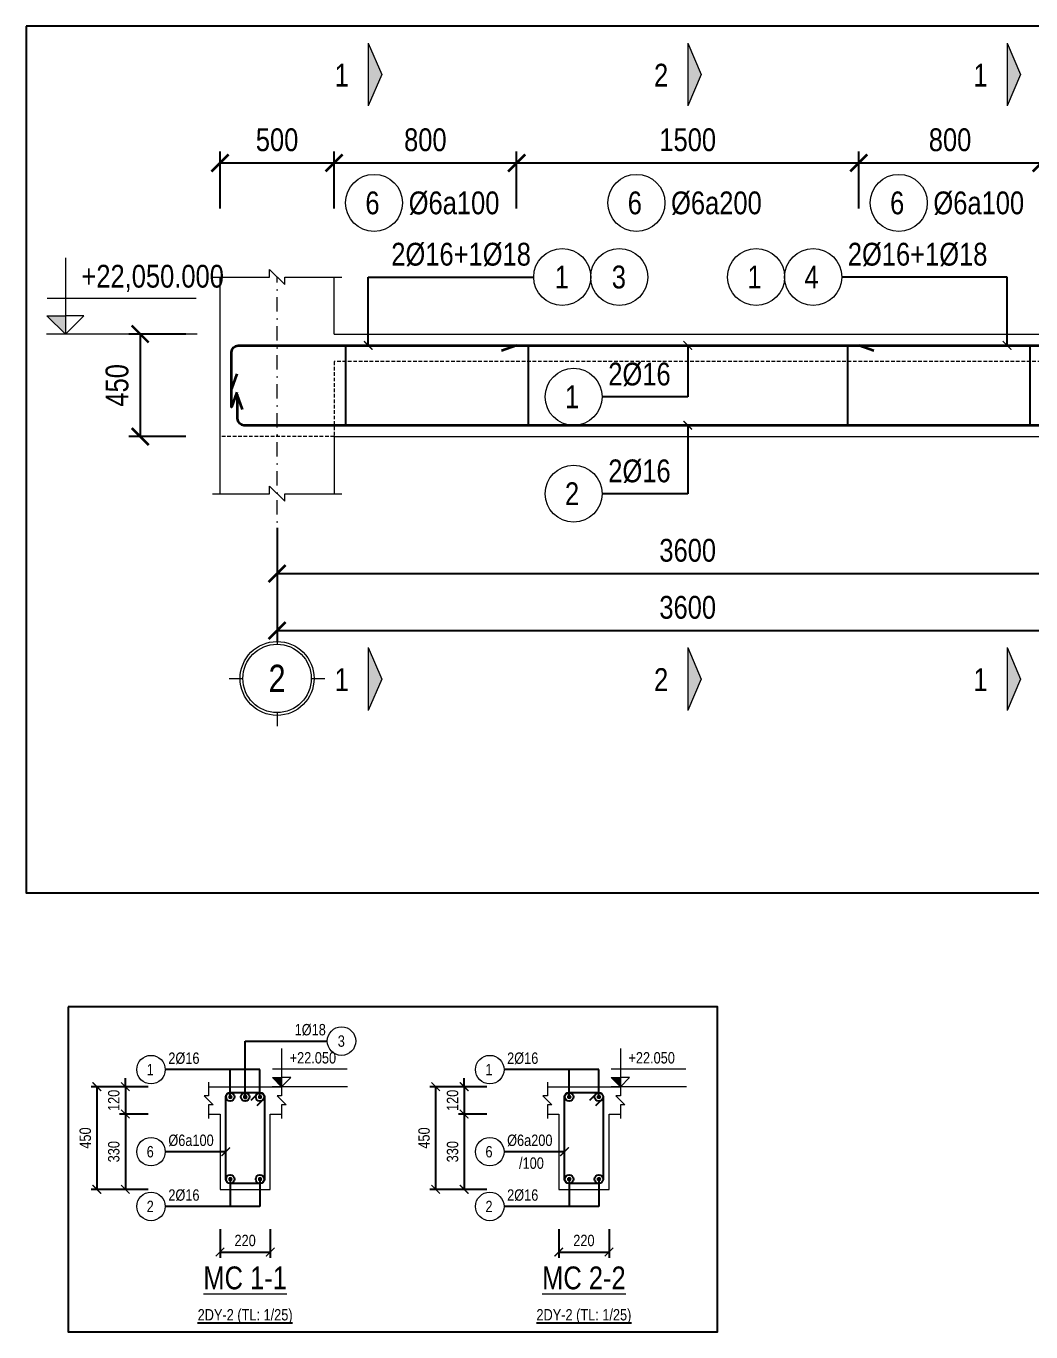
# Model space of a CAD drawing. Extents: x -165145 to 691808, y -202842 to 311040.
# Drawn here: x 370601 to 375005, y -83623 to -77898 of the extents above; entities that cross this region are included whole.
import ezdxf
from ezdxf.enums import TextEntityAlignment as Align

# ---------------------------------------------------------------- set-up
doc = ezdxf.new("R2010")
doc.units = 0
doc.header["$LTSCALE"] = 10
doc.header["$MEASUREMENT"] = 0
doc.linetypes.add('DASHDOT2', pattern=[12.7, 6.35, -3.175, 0, -3.175])
doc.linetypes.add('HIDDEN', pattern=[2.3807, 1.587, -0.7937])
doc.layers.get('0').update_dxf_attribs({"linetype": 'CONTINUOUS'})
doc.layers.get('Defpoints').update_dxf_attribs({"color": 5, "linetype": 'CONTINUOUS'})
for name, color, linetype, lineweight in [('DCE_BaoBeTong', 4, 'CONTINUOUS', 18), ('DCE_Block', 8, 'CONTINUOUS', 9), ('DCE_Dim', 254, 'CONTINUOUS', 9), ('DCE_MCZiCZac', 144, 'CONTINUOUS', 13), ('DCE_NetKhuat', 9, 'HIDDEN', 5), ('Dce_text', 7, 'CONTINUOUS', 13), ('DCE_ThepChu', 1, 'CONTINUOUS', 35), ('DCE_ThepDai', 220, 'CONTINUOUS', 25), ('DCE_Truc', 8, 'DASHDOT2', 13)]:
    doc.layers.add(name, color=color, linetype=linetype, lineweight=lineweight)
doc.styles.add('Dce_Text', font='arial.ttf', dxfattribs={"width": 0.8})
doc.dimstyles.new('Dce_207MV', dxfattribs={"dimscale": 25, "dimtxt": 2.5, "dimasz": 1.5, "dimexe": 1, "dimexo": 2, "dimgap": 1, "dimtad": 1, "dimdec": 0, "dimrnd": 5, "dimtxsty": 'Dce_Text', "dimblk": 'ARCHTICK', "dimcen": 2.5, "dimclrd": 8, "dimclre": 8, "dimclrt": 3, "dimadec": 0, "dimazin": 0, "dimtfac": 1, "dimtdec": 0, "dimtix": 1, "dimtmove": 2, "dimatfit": 3, "dimldrblk": 'DOTBLANK', "dimfxl": 1, "dimarcsym": 0})
doc.dimstyles.new('Dce_208MV', dxfattribs={"dimscale": 25, "dimtxt": 2.5, "dimasz": 1.5, "dimexe": 1, "dimexo": 2, "dimgap": 1, "dimtad": 1, "dimdec": 0, "dimrnd": 5, "dimtxsty": 'Dce_Text', "dimblk": 'ARCHTICK', "dimcen": 2.5, "dimclrd": 8, "dimclre": 8, "dimclrt": 3, "dimadec": 0, "dimazin": 0, "dimtfac": 1, "dimtdec": 0, "dimtix": 1, "dimtmove": 2, "dimatfit": 3, "dimldrblk": 'ARCHTICK', "dimfxl": 1, "dimarcsym": 0})
doc.dimstyles.new('Dce_25MV', dxfattribs={"dimscale": 25, "dimtxt": 2, "dimasz": 1.5, "dimexe": 1, "dimexo": 2, "dimgap": 1, "dimtad": 1, "dimdec": 0, "dimrnd": 5, "dimtxsty": 'Dce_Text', "dimblk": 'ARCHTICK', "dimcen": 2.5, "dimclrd": 8, "dimclre": 8, "dimclrt": 3, "dimadec": 0, "dimazin": 0, "dimtfac": 1, "dimtdec": 0, "dimtix": 1, "dimtmove": 2, "dimatfit": 3, "dimldrblk": 'OBLIQUE', "dimfxl": 4, "dimfxlon": 1, "dimarcsym": 0})
doc.dimstyles.new('Dce_50MV', dxfattribs={"dimscale": 50, "dimtxt": 2, "dimasz": 1.5, "dimexe": 1, "dimexo": 2, "dimgap": 1, "dimtad": 1, "dimdec": 0, "dimtxsty": 'Dce_Text', "dimblk": 'ARCHTICK', "dimcen": 2.5, "dimclrd": 8, "dimclre": 8, "dimclrt": 3, "dimadec": 0, "dimazin": 0, "dimtfac": 1, "dimtdec": 0, "dimtix": 1, "dimtmove": 2, "dimatfit": 3, "dimldrblk": 'ARCHTICK', "dimfxl": 4, "dimfxlon": 1, "dimarcsym": 0})

# ---------------------------------------------------------------- blocks, each defined once
blk = doc.blocks.new('Dce_CaoTrinh')
blk.add_hatch(color=256).paths.add_polyline_path([(-11.56125648126181, 1.596954857552191), (-13.17326738989505, 1.596954857552191), (-11.56125648126181, -5.456968210637569e-12)])
at = {"ltscale": 50}
h = blk.add_hatch(dxfattribs=at)
h.set_pattern_fill('ANSI31', color=8, scale=1.406250541793835, style=0)
h.set_pattern_definition([(45.00000000000001, (-11.56125648126181, 0), (-3.157122508925224, 3.157122508925225), [])])
h.paths.add_polyline_path([(-11.56125648126181, 1.596954857552191), (-11.56125648126181, -5.456968210637569e-12), (-9.949245572337531, 1.596954857552191)])
at = {"color": 8, "ltscale": 50}
for p, q in [((-13.15396137812058, 3.14083388047402), (-0.09178570810763631, 3.14083388047402)), ((0, 0), (-13.19995220639976, 0))]:
    blk.add_line(p, q, dxfattribs=at)
for points in [[(-11.56125648126181, 6.694950748638803), (-11.56125648126181, -5.456968210637569e-12)], [(-11.56125648126181, -5.456968210637569e-12), (-13.17326738989505, 1.596954857552191), (-11.56125648126181, 1.596954857552191)], [(-11.56125648126181, -5.456968210637569e-12), (-9.949245572337531, 1.596954857552191), (-11.56125648126181, 1.596954857552191)]]:
    blk.add_lwpolyline(points, dxfattribs=at)
at = {"color": 3, "style": 'Dce_Text', "width": 0.8}
blk.add_attdef('CT', (-10.15169207191502, 4.068271311698481), '', height=2, dxfattribs=at)
blk = doc.blocks.new('Dce_KhTenTruc')
at = {"layer": 'DCE_Block'}
blk.add_circle((0, -3.5), 2.7, dxfattribs=at)
at = {"layer": 'DCE_Block', "color": 3}
blk.add_circle((0, -3.5), 2.5, dxfattribs=at)
at = {"layer": 'DCE_Truc'}
for p, q in [((0, 0), (7.654042494670958e-16, -1)), ((-3.5, -3.5), (-2.5, -3.5)), ((2.5, -3.5), (3.5, -3.499999999999999)), ((-4.592425496802574e-16, -6), (3.061616997868384e-16, -7))]:
    blk.add_line(p, q, dxfattribs=at)
at = {"layer": 'Dce_text', "color": 2, "style": 'Dce_Text', "width": 0.8}
blk.add_attdef('TRUC', text='', height=2, dxfattribs=at).set_placement((0, -4.5), align=Align.CENTER)
blk = doc.blocks.new('_ArchTick')
at = {"color": 0, "linetype": 'ByBlock', "const_width": 0.15}
blk.add_lwpolyline([(-0.5, -0.5), (0.5, 0.5)], dxfattribs=at)
blk = doc.blocks.new('*D2329')
at = {"layer": 'DCE_Dim', "color": 8, "lineweight": -2, "transparency": 16777216}
for p, q in [((371301.0614107587, -79248.30667556441), (371051.0614107587, -79248.30667556441)), ((371101.0614107587, -79248.30667556441), (371101.0614107587, -79698.30667556441)), ((371301.0614107587, -79698.30667556441), (371051.0614107587, -79698.30667556441))]:
    blk.add_line(p, q, dxfattribs=at)
at = {"layer": 'Defpoints', "color": 0, "transparency": 16777216}
for p in [(371451.0614107575, -79248.30667556441), (371101.0614107587, -79698.30667556441), (371451.0614107575, -79698.30667556441)]:
    blk.add_point(p, dxfattribs=at)
at = {"layer": 'DCE_Dim', "color": 8, "lineweight": -2, "transparency": 16777216, "xscale": 75, "yscale": 75, "zscale": 75}
for p, rotation in [((371101.0614107587, -79248.30667556441), 90), ((371101.0614107587, -79698.30667556441), 270)]:
    blk.add_blockref('_ArchTick', p, dxfattribs=dict(at, rotation=rotation))
at = {"layer": 'DCE_Dim', "color": 3, "transparency": 16777216, "insert": (371000.0041119865, -79473.30667556451), "char_height": 100, "attachment_point": 5, "rotation": 90, "style": 'Dce_Text'}
blk.add_mtext('450', dxfattribs=at)
blk = doc.blocks.new('*D2330')
at = {"layer": 'DCE_Dim', "color": 8, "lineweight": -2, "transparency": 16777216}
for p, q in [((371701.0614107574, -80348.30667556438), (371701.0614107574, -80598.30667556438)), ((375301.0614107574, -80348.30667556438), (375301.0614107574, -80598.30667556438)), ((371701.0614107574, -80548.30667556438), (375301.0614107574, -80548.30667556438))]:
    blk.add_line(p, q, dxfattribs=at)
at = {"layer": 'Defpoints', "color": 0, "transparency": 16777216}
for p in [(371701.0614107574, -79948.30667556438), (375301.0614107574, -79948.30667556438), (375301.0614107574, -80548.30667556438)]:
    blk.add_point(p, dxfattribs=at)
at = {"layer": 'DCE_Dim', "color": 8, "lineweight": -2, "transparency": 16777216, "xscale": 75, "yscale": 75, "zscale": 75, "rotation": 180}
blk.add_blockref('_ArchTick', (371701.0614107574, -80548.30667556438), dxfattribs=at)
at = {"layer": 'DCE_Dim', "color": 8, "lineweight": -2, "transparency": 16777216, "xscale": 75, "yscale": 75, "zscale": 75}
blk.add_blockref('_ArchTick', (375301.0614107574, -80548.30667556438), dxfattribs=at)
at = {"layer": 'DCE_Dim', "color": 3, "transparency": 16777216, "insert": (373501.0614107574, -80447.21527038021), "char_height": 100, "attachment_point": 5, "style": 'Dce_Text'}
blk.add_mtext('3600', dxfattribs=at)
blk = doc.blocks.new('*D2331')
at = {"layer": 'DCE_Dim', "color": 8, "lineweight": -2, "transparency": 16777216}
for p, q in [((371701.0614107574, -80098.30667556438), (371701.0614107574, -80348.30667556438)), ((375301.0614107574, -80098.30667556438), (375301.0614107574, -80348.30667556438)), ((371701.0614107574, -80298.30667556438), (375301.0614107574, -80298.30667556438))]:
    blk.add_line(p, q, dxfattribs=at)
at = {"layer": 'Defpoints', "color": 0, "transparency": 16777216}
for p in [(371701.0614107574, -79948.30667556438), (375301.0614107574, -79948.30667556438), (375301.0614107574, -80298.30667556438)]:
    blk.add_point(p, dxfattribs=at)
at = {"layer": 'DCE_Dim', "color": 8, "lineweight": -2, "transparency": 16777216, "xscale": 75, "yscale": 75, "zscale": 75, "rotation": 180}
blk.add_blockref('_ArchTick', (371701.0614107574, -80298.30667556438), dxfattribs=at)
at = {"layer": 'DCE_Dim', "color": 8, "lineweight": -2, "transparency": 16777216, "xscale": 75, "yscale": 75, "zscale": 75}
blk.add_blockref('_ArchTick', (375301.0614107574, -80298.30667556438), dxfattribs=at)
at = {"layer": 'DCE_Dim', "color": 3, "transparency": 16777216, "insert": (373501.0614107574, -80197.21527038021), "char_height": 100, "attachment_point": 5, "style": 'Dce_Text'}
blk.add_mtext('3600', dxfattribs=at)
blk = doc.blocks.new('*D2336')
at = {"layer": 'DCE_Dim', "color": 8, "lineweight": -2, "transparency": 16777216}
for p, q in [((371451.0614107574, -78698.30667556438), (371451.0614107574, -78448.30667556438)), ((371951.0614107574, -78698.30667556438), (371951.0614107574, -78448.30667556438)), ((371451.0614107574, -78498.30667556438), (371951.0614107574, -78498.30667556438))]:
    blk.add_line(p, q, dxfattribs=at)
at = {"layer": 'Defpoints', "color": 0, "transparency": 16777216}
for p in [(371951.0614107574, -78498.30667556438), (371451.0614107574, -78998.30667556438), (371951.0614107574, -78998.30667556438)]:
    blk.add_point(p, dxfattribs=at)
at = {"layer": 'DCE_Dim', "color": 8, "lineweight": -2, "transparency": 16777216, "xscale": 75, "yscale": 75, "zscale": 75, "rotation": 180}
blk.add_blockref('_ArchTick', (371451.0614107574, -78498.30667556438), dxfattribs=at)
at = {"layer": 'DCE_Dim', "color": 8, "lineweight": -2, "transparency": 16777216, "xscale": 75, "yscale": 75, "zscale": 75}
blk.add_blockref('_ArchTick', (371951.0614107574, -78498.30667556438), dxfattribs=at)
at = {"layer": 'DCE_Dim', "color": 3, "transparency": 16777216, "insert": (371701.0614107574, -78397.24937679221), "char_height": 100, "attachment_point": 5, "style": 'Dce_Text'}
blk.add_mtext('500', dxfattribs=at)
blk = doc.blocks.new('*D2337')
at = {"layer": 'DCE_Dim', "color": 8, "lineweight": -2, "transparency": 16777216}
for p, q in [((371951.0614107574, -78698.30667556438), (371951.0614107574, -78448.30667556438)), ((372751.0614107574, -78698.30667556438), (372751.0614107574, -78448.30667556438)), ((371951.0614107574, -78498.30667556438), (372751.0614107574, -78498.30667556438))]:
    blk.add_line(p, q, dxfattribs=at)
at = {"layer": 'Defpoints', "color": 0, "transparency": 16777216}
for p in [(372751.0614107574, -78498.30667556438), (371951.0614107574, -78998.30667556438), (372751.0614107574, -78998.30667556438)]:
    blk.add_point(p, dxfattribs=at)
at = {"layer": 'DCE_Dim', "color": 8, "lineweight": -2, "transparency": 16777216, "xscale": 75, "yscale": 75, "zscale": 75, "rotation": 180}
blk.add_blockref('_ArchTick', (371951.0614107574, -78498.30667556438), dxfattribs=at)
at = {"layer": 'DCE_Dim', "color": 8, "lineweight": -2, "transparency": 16777216, "xscale": 75, "yscale": 75, "zscale": 75}
blk.add_blockref('_ArchTick', (372751.0614107574, -78498.30667556438), dxfattribs=at)
at = {"layer": 'DCE_Dim', "color": 3, "transparency": 16777216, "insert": (372351.0614107574, -78397.24937679221), "char_height": 100, "attachment_point": 5, "style": 'Dce_Text'}
blk.add_mtext('800', dxfattribs=at)
blk = doc.blocks.new('Dce_KhtThepDai')
blk.add_circle((-4.497377397195038, -3.5), 2.5)
at = {"color": 11, "style": 'Dce_Text', "width": 0.8}
blk.add_attdef('SH', text='', height=2, dxfattribs=at).set_placement((-4.635167301697081, -4.5), align=Align.CENTER)
at = {"color": 3, "style": 'Dce_Text', "width": 0.8}
blk.add_attdef('DKVAKC', (-1.460693040950034, -4.5), '', height=2, dxfattribs=at)
blk = doc.blocks.new('*D2338')
at = {"layer": 'DCE_Dim', "color": 8, "lineweight": -2, "transparency": 16777216}
for p, q in [((372751.0614107574, -78698.30667556438), (372751.0614107574, -78448.30667556438)), ((374251.0614107574, -78698.30667556438), (374251.0614107574, -78448.30667556438)), ((372751.0614107574, -78498.30667556438), (374251.0614107574, -78498.30667556438))]:
    blk.add_line(p, q, dxfattribs=at)
at = {"layer": 'Defpoints', "color": 0, "transparency": 16777216}
for p in [(374251.0614107574, -78498.30667556438), (372751.0614107574, -78998.30667556438), (374251.0614107574, -78998.30667556438)]:
    blk.add_point(p, dxfattribs=at)
at = {"layer": 'DCE_Dim', "color": 8, "lineweight": -2, "transparency": 16777216, "xscale": 75, "yscale": 75, "zscale": 75, "rotation": 180}
blk.add_blockref('_ArchTick', (372751.0614107574, -78498.30667556438), dxfattribs=at)
at = {"layer": 'DCE_Dim', "color": 8, "lineweight": -2, "transparency": 16777216, "xscale": 75, "yscale": 75, "zscale": 75}
blk.add_blockref('_ArchTick', (374251.0614107574, -78498.30667556438), dxfattribs=at)
at = {"layer": 'DCE_Dim', "color": 3, "transparency": 16777216, "insert": (373501.0614107574, -78397.24937679221), "char_height": 100, "attachment_point": 5, "style": 'Dce_Text'}
blk.add_mtext('1500', dxfattribs=at)
blk = doc.blocks.new('*D2339')
at = {"layer": 'DCE_Dim', "color": 8, "lineweight": -2, "transparency": 16777216}
for p, q in [((374251.0614107574, -78698.30667556438), (374251.0614107574, -78448.30667556438)), ((375051.0614107574, -78698.30667556438), (375051.0614107574, -78448.30667556438)), ((374251.0614107574, -78498.30667556438), (375051.0614107574, -78498.30667556438))]:
    blk.add_line(p, q, dxfattribs=at)
at = {"layer": 'Defpoints', "color": 0, "transparency": 16777216}
for p in [(375051.0614107574, -78498.30667556438), (374251.0614107574, -78998.30667556438), (375051.0614107574, -78998.30667556438)]:
    blk.add_point(p, dxfattribs=at)
at = {"layer": 'DCE_Dim', "color": 8, "lineweight": -2, "transparency": 16777216, "xscale": 75, "yscale": 75, "zscale": 75, "rotation": 180}
blk.add_blockref('_ArchTick', (374251.0614107574, -78498.30667556438), dxfattribs=at)
at = {"layer": 'DCE_Dim', "color": 8, "lineweight": -2, "transparency": 16777216, "xscale": 75, "yscale": 75, "zscale": 75}
blk.add_blockref('_ArchTick', (375051.0614107574, -78498.30667556438), dxfattribs=at)
at = {"layer": 'DCE_Dim', "color": 3, "transparency": 16777216, "insert": (374651.0614107574, -78397.24937679221), "char_height": 100, "attachment_point": 5, "style": 'Dce_Text'}
blk.add_mtext('800', dxfattribs=at)
blk = doc.blocks.new('Dce_KhtMcThepChu')
blk.add_circle((-2.5, 0), 2.5)
at = {"color": 3, "style": 'Dce_Text', "width": 0.8}
blk.add_attdef('DKVAKC', (0.5366843562450043, 1), '', height=2, dxfattribs=at)
at = {"color": 11, "style": 'Dce_Text', "width": 0.8}
blk.add_attdef('SH', text='', height=2, dxfattribs=at).set_placement((-2.637789904502043, -1), align=Align.CENTER)
blk = doc.blocks.new('Dce_KhMatCat')
at = {"color": 255, "linetype": 'ByBlock', "lineweight": -2, "style": 'Dce_Text', "width": 0.8}
blk.add_attdef('TENMATCAT', text='', height=2, dxfattribs=at).set_placement((0, 0.7353247664414084), align=Align.CENTER)
at = {"color": 11, "lineweight": 25, "style": 'Dce_Text', "width": 0.8}
blk.add_attdef('TL', text='', height=1, dxfattribs=at).set_placement((0, -1.999434476778333), align=Align.CENTER)
blk = doc.blocks.new('*D2349')
at = {"layer": 'DCE_Dim', "color": 8, "lineweight": -2, "transparency": 16777216}
for p, q in [((371011.0614107587, -82548.30667556441), (370886.0614107587, -82548.30667556441)), ((370911.0614107587, -82548.30667556441), (370911.0614107587, -82998.30667556441)), ((371011.0614107587, -82998.30667556441), (370886.0614107587, -82998.30667556441))]:
    blk.add_line(p, q, dxfattribs=at)
at = {"layer": 'Defpoints', "color": 0, "transparency": 16777216}
for p in [(371211.0614107575, -82548.30667556441), (370911.0614107587, -82998.30667556441), (371211.0614107575, -82998.30667556441)]:
    blk.add_point(p, dxfattribs=at)
at = {"layer": 'DCE_Dim', "color": 8, "lineweight": -2, "transparency": 16777216, "xscale": 37.5, "yscale": 37.5, "zscale": 37.5}
for p, rotation in [((370911.0614107587, -82548.30667556441), 90), ((370911.0614107587, -82998.30667556441), 270)]:
    blk.add_blockref('_ArchTick', p, dxfattribs=dict(at, rotation=rotation))
at = {"layer": 'DCE_Dim', "color": 3, "transparency": 16777216, "insert": (370860.5327613726, -82773.30667556451), "char_height": 50, "attachment_point": 5, "rotation": 90, "style": 'Dce_Text'}
blk.add_mtext('450', dxfattribs=at)
blk = doc.blocks.new('_Oblique')
at = {"color": 0, "linetype": 'ByBlock', "lineweight": -2}
blk.add_line((-0.5, -0.5), (0.5, 0.5), dxfattribs=at)
blk = doc.blocks.new('*D2350')
at = {"layer": 'DCE_Dim', "color": 8, "lineweight": -2, "transparency": 16777216}
for p, q in [((371136.0614107587, -82548.30667556441), (371011.0614107587, -82548.30667556441)), ((371036.0614107587, -82548.30667556441), (371036.0614107587, -82510.80667556441)), ((371036.0614107587, -82548.30667556441), (371036.0614107587, -82668.30667556441)), ((371136.0614107587, -82668.30667556441), (371011.0614107587, -82668.30667556441)), ((371036.0614107587, -82668.30667556441), (371036.0614107587, -82705.80667556441))]:
    blk.add_line(p, q, dxfattribs=at)
at = {"layer": 'Defpoints', "color": 0, "transparency": 16777216}
for p in [(371211.0614107575, -82548.30667556441), (371036.0614107587, -82668.30667556441), (371211.0614107575, -82668.30667556441)]:
    blk.add_point(p, dxfattribs=at)
at = {"layer": 'DCE_Dim', "color": 8, "lineweight": -2, "transparency": 16777216, "xscale": 37.5, "yscale": 37.5, "zscale": 37.5}
for p, rotation in [((371036.0614107587, -82548.30667556441), 270), ((371036.0614107587, -82668.30667556441), 90)]:
    blk.add_blockref('_ArchTick', p, dxfattribs=dict(at, rotation=rotation))
at = {"layer": 'DCE_Dim', "color": 3, "transparency": 16777216, "insert": (370985.5327613726, -82608.30667556451), "char_height": 50, "attachment_point": 5, "rotation": 90, "style": 'Dce_Text'}
blk.add_mtext('120', dxfattribs=at)
blk = doc.blocks.new('*D2351')
at = {"layer": 'DCE_Dim', "color": 8, "lineweight": -2, "transparency": 16777216}
for p, q in [((371136.0614107587, -82668.30667556441), (371011.0614107587, -82668.30667556441)), ((371036.0614107587, -82668.30667556441), (371036.0614107587, -82998.30667556441)), ((371136.0614107587, -82998.30667556441), (371011.0614107587, -82998.30667556441))]:
    blk.add_line(p, q, dxfattribs=at)
at = {"layer": 'Defpoints', "color": 0, "transparency": 16777216}
for p in [(371211.0614107575, -82668.30667556441), (371036.0614107587, -82998.30667556441), (371211.0614107575, -82998.30667556441)]:
    blk.add_point(p, dxfattribs=at)
at = {"layer": 'DCE_Dim', "color": 8, "lineweight": -2, "transparency": 16777216, "xscale": 37.5, "yscale": 37.5, "zscale": 37.5}
for p, rotation in [((371036.0614107587, -82668.30667556441), 90), ((371036.0614107587, -82998.30667556441), 270)]:
    blk.add_blockref('_ArchTick', p, dxfattribs=dict(at, rotation=rotation))
at = {"layer": 'DCE_Dim', "color": 3, "transparency": 16777216, "insert": (370985.5157081666, -82833.30667556451), "char_height": 50, "attachment_point": 5, "rotation": 90, "style": 'Dce_Text'}
blk.add_mtext('330', dxfattribs=at)
blk = doc.blocks.new('*D2352')
at = {"layer": 'DCE_Dim', "color": 8, "lineweight": -2, "transparency": 16777216}
for p, q in [((371451.0614107574, -83173.30667556438), (371451.0614107574, -83298.30667556438)), ((371671.0614107574, -83173.30667556438), (371671.0614107574, -83298.30667556438)), ((371451.0614107574, -83273.30667556438), (371671.0614107574, -83273.30667556438))]:
    blk.add_line(p, q, dxfattribs=at)
at = {"layer": 'Defpoints', "color": 0, "transparency": 16777216}
for p in [(371451.0614107574, -83098.30667556438), (371671.0614107574, -83098.30667556438), (371671.0614107574, -83273.30667556438)]:
    blk.add_point(p, dxfattribs=at)
at = {"layer": 'DCE_Dim', "color": 8, "lineweight": -2, "transparency": 16777216, "xscale": 37.5, "yscale": 37.5, "zscale": 37.5, "rotation": 180}
blk.add_blockref('_ArchTick', (371451.0614107574, -83273.30667556438), dxfattribs=at)
at = {"layer": 'DCE_Dim', "color": 8, "lineweight": -2, "transparency": 16777216, "xscale": 37.5, "yscale": 37.5, "zscale": 37.5}
blk.add_blockref('_ArchTick', (371671.0614107574, -83273.30667556438), dxfattribs=at)
at = {"layer": 'DCE_Dim', "color": 3, "transparency": 16777216, "insert": (371561.0614107574, -83222.77802617829), "char_height": 50, "attachment_point": 5, "style": 'Dce_Text'}
blk.add_mtext('220', dxfattribs=at)
blk = doc.blocks.new('_DotBlank')
at = {"color": 0, "linetype": 'ByBlock', "lineweight": -2}
blk.add_line((-0.5, 0), (-1, 0), dxfattribs=at)
blk.add_circle((0, 0), 0.5, dxfattribs=at)
blk = doc.blocks.new('Dce_McThepChu')
at = {"color": 0}
for p, q in [((-0.5, 0), (0.5, 0)), ((-0.3535533905960619, 0.353553390592424), (0.3535533905960619, -0.353553390592424)), ((0.3535533905960619, 0.353553390592424), (-0.3535533905960619, -0.353553390592424)), ((0, 0.5), (0, -0.5))]:
    blk.add_line(p, q, dxfattribs=at)
at = {"color": 0, "const_width": 0.08333333333333334}
blk.add_lwpolyline([(-0.5, -1.818989403545856e-12, 1), (0.5000000000145519, -1.818989403545856e-12, 1), (-0.5, -1.818989403545856e-12, 1)], format="xyb", dxfattribs=at)
blk = doc.blocks.new('Dce_KhtMcThepTangCuong')
blk.add_circle((2.5, 0), 2.5)
at = {"color": 3, "style": 'Dce_Text', "width": 0.8}
blk.add_attdef('DKVAKC', text='', height=2, dxfattribs=at).set_placement((-0.2481346597082279, 1), align=Align.RIGHT)
at = {"color": 11, "style": 'Dce_Text', "width": 0.8}
blk.add_attdef('SH', text='', height=2, dxfattribs=at).set_placement((2.465552523874464, -1), align=Align.CENTER)
blk = doc.blocks.new('*D2353')
at = {"layer": 'DCE_Dim', "color": 8, "lineweight": -2, "transparency": 16777216}
for p, q in [((372496.0614107587, -82548.30667556441), (372371.0614107587, -82548.30667556441)), ((372396.0614107587, -82548.30667556441), (372396.0614107587, -82998.30667556441)), ((372496.0614107587, -82998.30667556441), (372371.0614107587, -82998.30667556441))]:
    blk.add_line(p, q, dxfattribs=at)
at = {"layer": 'Defpoints', "color": 0, "transparency": 16777216}
for p in [(372696.0614107575, -82548.30667556441), (372396.0614107587, -82998.30667556441), (372696.0614107575, -82998.30667556441)]:
    blk.add_point(p, dxfattribs=at)
at = {"layer": 'DCE_Dim', "color": 8, "lineweight": -2, "transparency": 16777216, "xscale": 37.5, "yscale": 37.5, "zscale": 37.5}
for p, rotation in [((372396.0614107587, -82548.30667556441), 90), ((372396.0614107587, -82998.30667556441), 270)]:
    blk.add_blockref('_ArchTick', p, dxfattribs=dict(at, rotation=rotation))
at = {"layer": 'DCE_Dim', "color": 3, "transparency": 16777216, "insert": (372345.5327613726, -82773.30667556451), "char_height": 50, "attachment_point": 5, "rotation": 90, "style": 'Dce_Text'}
blk.add_mtext('450', dxfattribs=at)
blk = doc.blocks.new('*D2354')
at = {"layer": 'DCE_Dim', "color": 8, "lineweight": -2, "transparency": 16777216}
for p, q in [((372621.0614107587, -82548.30667556441), (372496.0614107587, -82548.30667556441)), ((372521.0614107587, -82548.30667556441), (372521.0614107587, -82510.80667556441)), ((372521.0614107587, -82548.30667556441), (372521.0614107587, -82668.30667556441)), ((372621.0614107587, -82668.30667556441), (372496.0614107587, -82668.30667556441)), ((372521.0614107587, -82668.30667556441), (372521.0614107587, -82705.80667556441))]:
    blk.add_line(p, q, dxfattribs=at)
at = {"layer": 'Defpoints', "color": 0, "transparency": 16777216}
for p in [(372696.0614107575, -82548.30667556441), (372521.0614107587, -82668.30667556441), (372696.0614107575, -82668.30667556441)]:
    blk.add_point(p, dxfattribs=at)
at = {"layer": 'DCE_Dim', "color": 8, "lineweight": -2, "transparency": 16777216, "xscale": 37.5, "yscale": 37.5, "zscale": 37.5}
for p, rotation in [((372521.0614107587, -82548.30667556441), 270), ((372521.0614107587, -82668.30667556441), 90)]:
    blk.add_blockref('_ArchTick', p, dxfattribs=dict(at, rotation=rotation))
at = {"layer": 'DCE_Dim', "color": 3, "transparency": 16777216, "insert": (372470.5327613726, -82608.30667556451), "char_height": 50, "attachment_point": 5, "rotation": 90, "style": 'Dce_Text'}
blk.add_mtext('120', dxfattribs=at)
blk = doc.blocks.new('*D2355')
at = {"layer": 'DCE_Dim', "color": 8, "lineweight": -2, "transparency": 16777216}
for p, q in [((372621.0614107587, -82668.30667556441), (372496.0614107587, -82668.30667556441)), ((372521.0614107587, -82668.30667556441), (372521.0614107587, -82998.30667556441)), ((372621.0614107587, -82998.30667556441), (372496.0614107587, -82998.30667556441))]:
    blk.add_line(p, q, dxfattribs=at)
at = {"layer": 'Defpoints', "color": 0, "transparency": 16777216}
for p in [(372696.0614107575, -82668.30667556441), (372521.0614107587, -82998.30667556441), (372696.0614107575, -82998.30667556441)]:
    blk.add_point(p, dxfattribs=at)
at = {"layer": 'DCE_Dim', "color": 8, "lineweight": -2, "transparency": 16777216, "xscale": 37.5, "yscale": 37.5, "zscale": 37.5}
for p, rotation in [((372521.0614107587, -82668.30667556441), 90), ((372521.0614107587, -82998.30667556441), 270)]:
    blk.add_blockref('_ArchTick', p, dxfattribs=dict(at, rotation=rotation))
at = {"layer": 'DCE_Dim', "color": 3, "transparency": 16777216, "insert": (372470.5157081666, -82833.30667556451), "char_height": 50, "attachment_point": 5, "rotation": 90, "style": 'Dce_Text'}
blk.add_mtext('330', dxfattribs=at)
blk = doc.blocks.new('*D2356')
at = {"layer": 'DCE_Dim', "color": 8, "lineweight": -2, "transparency": 16777216}
for p, q in [((372936.0614107574, -83173.30667556438), (372936.0614107574, -83298.30667556438)), ((373156.0614107574, -83173.30667556438), (373156.0614107574, -83298.30667556438)), ((372936.0614107574, -83273.30667556438), (373156.0614107574, -83273.30667556438))]:
    blk.add_line(p, q, dxfattribs=at)
at = {"layer": 'Defpoints', "color": 0, "transparency": 16777216}
for p in [(372936.0614107574, -83098.30667556438), (373156.0614107574, -83098.30667556438), (373156.0614107574, -83273.30667556438)]:
    blk.add_point(p, dxfattribs=at)
at = {"layer": 'DCE_Dim', "color": 8, "lineweight": -2, "transparency": 16777216, "xscale": 37.5, "yscale": 37.5, "zscale": 37.5, "rotation": 180}
blk.add_blockref('_ArchTick', (372936.0614107574, -83273.30667556438), dxfattribs=at)
at = {"layer": 'DCE_Dim', "color": 8, "lineweight": -2, "transparency": 16777216, "xscale": 37.5, "yscale": 37.5, "zscale": 37.5}
blk.add_blockref('_ArchTick', (373156.0614107574, -83273.30667556438), dxfattribs=at)
at = {"layer": 'DCE_Dim', "color": 3, "transparency": 16777216, "insert": (373046.0614107574, -83222.77802617829), "char_height": 50, "attachment_point": 5, "style": 'Dce_Text'}
blk.add_mtext('220', dxfattribs=at)
blk = doc.blocks.new('Dce_KyHieuChuGiuaLoai2')
at = {"style": 'Dce_Text', "width": 0.8}
blk.add_attdef('DKVAKC', text='', height=2, dxfattribs=at).set_placement((0, 0), align=Align.MIDDLE_CENTER)
blk = doc.blocks.new('DCE_MatCatA')
blk.add_hatch(color=3).paths.add_polyline_path([(0, 5.499954896834424), (0, 0), (1.178561763607377, 2.749977448417212)])
at = {"color": 3}
for p, q in [((0, 5.499954896834424), (0, 0)), ((0, 5.499954896834424), (1.178561763607377, 2.749977448417212)), ((1.178561763607377, 2.749977448417212), (0, 0))]:
    blk.add_line(p, q, dxfattribs=at)
at = {"color": 11, "style": 'Dce_Text', "width": 0.8}
blk.add_attdef('1', text='', height=2, dxfattribs=at).set_placement((-2.331607275013994, 1.699115928803622), align=Align.CENTER)
blk = doc.blocks.new('Dce_KhtThepLop1Phai')
for centre in [(2.5, 0), (7.5, 0)]:
    blk.add_circle(centre, 2.5)
at = {"color": 3, "style": 'Dce_Text', "width": 0.8}
blk.add_attdef('DKVAKC', text='', height=2, dxfattribs=at).set_placement((-0.24813465970783, 1), align=Align.RIGHT)
at = {"color": 11, "style": 'Dce_Text', "width": 0.8}
for tag, p in [('SH', (2.465552523874067, -1)), ('SH2', (7.465552523874067, -1))]:
    blk.add_attdef(tag, text='', height=2, dxfattribs=at).set_placement(p, align=Align.CENTER)
blk = doc.blocks.new('Dce_KhtThepLop1Trai')
for centre in [(-7.5, 0), (-2.5, 0)]:
    blk.add_circle(centre, 2.5)
at = {"color": 3, "style": 'Dce_Text', "width": 0.8}
blk.add_attdef('DKVAKC', (0.5366843562451322, 1), '', height=2, dxfattribs=at)
at = {"color": 11, "style": 'Dce_Text', "width": 0.8}
for tag, p in [('SH', (-7.637789904501915, -1)), ('SH2', (-2.637789904501915, -1))]:
    blk.add_attdef(tag, text='', height=2, dxfattribs=at).set_placement(p, align=Align.CENTER)

msp = doc.modelspace()

# ---------------------------------------------------------------- linework, layer by layer
at = {"layer": 'DCE_BaoBeTong'}
for points in [[(371451.0614107574, -79948.30667556438), (371451.0614107574, -78998.30667556438)], [(371951.0614107574, -79248.30667556438), (371951.0614107574, -78998.30667556438)], [(371951.0614107574, -79248.30667556438), (375051.0614107574, -79248.30667556438)], [(371951.0614107574, -79698.30667556438), (375051.0614107574, -79698.30667556438)], [(371951.0614107574, -79698.30667556438), (371951.0614107574, -79948.30667556438)], [(371401.0614107574, -82548.30667556438), (371721.0614107574, -82548.30667556438)], [(372886.0614107574, -82548.30667556438), (373206.0614107574, -82548.30667556438)], [(371401.0614107574, -82668.30667556438), (371451.0614107574, -82668.30667556438), (371451.0614107574, -82998.30667556438), (371671.0614107574, -82998.30667556438), (371671.0614107574, -82668.30667556438), (371721.0614107574, -82668.30667556438)], [(372886.0614107574, -82668.30667556438), (372936.0614107574, -82668.30667556438), (372936.0614107574, -82998.30667556438), (373156.0614107574, -82998.30667556438), (373156.0614107574, -82668.30667556438), (373206.0614107574, -82668.30667556438)]]:
    msp.add_lwpolyline(points, dxfattribs=at)
at = {"layer": 'DCE_MCZiCZac'}
for points in [[(371417.7280774241, -78998.30667556438), (371667.7280774241, -78998.30667556438), (371667.7280774241, -78964.97334223105), (371734.3947440907, -79031.64000889771), (371734.3947440907, -78998.30667556438), (371984.3947440907, -78998.30667556438)], [(371417.7280774241, -79948.30667556438), (371667.7280774241, -79948.30667556438), (371667.7280774241, -79914.97334223105), (371734.3947440907, -79981.64000889771), (371734.3947440907, -79948.30667556438), (371984.3947440907, -79948.30667556438)], [(371401.0614107574, -82528.30667556438), (371401.0614107574, -82588.30667556438), (371381.0614107574, -82588.30667556438), (371421.0614107574, -82628.30667556438), (371401.0614107574, -82628.30667556438), (371401.0614107574, -82688.30667556438)], [(371721.0614107574, -82528.30667556438), (371721.0614107574, -82588.30667556438), (371701.0614107574, -82588.30667556438), (371741.0614107574, -82628.30667556438), (371721.0614107574, -82628.30667556438), (371721.0614107574, -82688.30667556438)], [(372886.0614107574, -82528.30667556438), (372886.0614107574, -82588.30667556438), (372866.0614107574, -82588.30667556438), (372906.0614107574, -82628.30667556438), (372886.0614107574, -82628.30667556438), (372886.0614107574, -82688.30667556438)], [(373206.0614107574, -82528.30667556438), (373206.0614107574, -82588.30667556438), (373186.0614107574, -82588.30667556438), (373226.0614107574, -82628.30667556438), (373206.0614107574, -82628.30667556438), (373206.0614107574, -82688.30667556438)]]:
    msp.add_lwpolyline(points, dxfattribs=at)
at = {"layer": 'DCE_NetKhuat'}
msp.add_lwpolyline([(382951.0614107578, -79368.30667556442), (382951.0614107578, -79698.30667556442), (382731.0614107578, -79698.30667556442), (382731.0614107578, -79368.30667556442), (379151.0614107578, -79368.30667556442), (379151.0614107578, -79698.30667556442), (378651.0614107578, -79698.30667556442), (378651.0614107578, -79368.30667556442), (375551.0614107578, -79368.30667556442), (375551.0614107578, -79698.30667556442), (375051.0614107578, -79698.30667556442), (375051.0614107578, -79368.30667556442), (371951.0614107578, -79368.30667556442), (371951.0614107578, -79698.30667556442), (371451.0614107578, -79698.30667556442), (371451.0614107578, -79368.30667556442)], dxfattribs=at)
at = {"layer": 'DCE_ThepChu'}
for points in [[(371525.0028207902, -79422.52819210937), (371501.0614107574, -79488.30667556438), (371501.0614107574, -79328.30667556438, -0.3926990816987241), (371531.0614107574, -79298.30667556438), (382871.0614107574, -79298.30667556438, -0.3926990816987241), (382901.0614107574, -79328.30667556438), (382901.0614107574, -79648.30667556438), (382877.1200007246, -79582.52819210937)], [(371525.0028207902, -79502.52819210937), (371501.0614107574, -79568.30667556438), (371501.0614107574, -79328.30667556438, -0.3926990816987241), (371531.0614107574, -79298.30667556438), (372751.0614107574, -79298.30667556438), (372685.2829273024, -79322.24808559718)], [(371550.0028207902, -79579.08515901939), (371526.0614107574, -79513.30667556438), (371526.0614107574, -79618.30667556438, 0.3926990816987241), (371556.0614107574, -79648.30667556438), (382846.0614107574, -79648.30667556438, 0.3926990816987241), (382876.0614107574, -79618.30667556438), (382876.0614107574, -79298.30667556438), (382852.1200007246, -79364.08515901939)]]:
    msp.add_lwpolyline(points, format="xyb", dxfattribs=at)
msp.add_lwpolyline([(374316.8398942124, -79322.24808559718), (374251.0614107574, -79298.30667556438), (376351.0614107574, -79298.30667556438), (376285.2829273024, -79322.24808559718)], dxfattribs=at)
at = {"layer": 'DCE_ThepDai'}
for points in [[(372001.0614107574, -79298.30667556438), (372001.0614107574, -79648.30667556438)], [(372801.0614107574, -79298.30667556438), (372801.0614107574, -79648.30667556438)], [(374201.0614107574, -79298.30667556438), (374201.0614107574, -79648.30667556438)], [(375001.0614107574, -79298.30667556438), (375001.0614107574, -79648.30667556438)]]:
    msp.add_lwpolyline(points, dxfattribs=at)
for points in [[(371587.1202852605, -82607.24780106134), (371621.0614107574, -82573.30667556438), (371626.0614107574, -82573.30667556438, -0.3926990816987241), (371646.0614107574, -82593.30667556438), (371646.0614107574, -82953.30667556438, -0.3926990816987241), (371626.0614107574, -82973.30667556438), (371496.0614107574, -82973.30667556438, -0.3926990816987241), (371476.0614107574, -82953.30667556438), (371476.0614107574, -82593.30667556438, -0.3926990816987241), (371496.0614107574, -82573.30667556438), (371626.0614107574, -82573.30667556438, -0.3926990816987241), (371646.0614107574, -82593.30667556438), (371646.0614107574, -82598.30667556438), (371612.1202852605, -82632.24780106134)], [(373072.1202852605, -82607.24780106134), (373106.0614107574, -82573.30667556438), (373111.0614107574, -82573.30667556438, -0.3926990816987241), (373131.0614107574, -82593.30667556438), (373131.0614107574, -82953.30667556438, -0.3926990816987241), (373111.0614107574, -82973.30667556438), (372981.0614107574, -82973.30667556438, -0.3926990816987241), (372961.0614107574, -82953.30667556438), (372961.0614107574, -82593.30667556438, -0.3926990816987241), (372981.0614107574, -82573.30667556438), (373111.0614107574, -82573.30667556438, -0.3926990816987241), (373131.0614107574, -82593.30667556438), (373131.0614107574, -82598.30667556438), (373097.1202852605, -82632.24780106134)]]:
    msp.add_lwpolyline(points, format="xyb", dxfattribs=at)
at = {"layer": 'DCE_Truc'}
msp.add_lwpolyline([(371701.0614107574, -80548.30667556438), (371701.0614107574, -78998.30667556438)], dxfattribs=at)
at = {"layer": 'Defpoints'}
for points in [[(370601.0614107574, -77898.30667556438), (370601.0614107574, -81698.30667556438), (383301.0614107574, -81698.30667556438), (383301.0614107574, -77898.30667556438)], [(370786.0614107574, -82198.30667556438), (370786.0614107574, -83623.30667556438), (373631.0614107574, -83623.30667556438), (373631.0614107574, -82198.30667556438)]]:
    msp.add_lwpolyline(points, close=True, dxfattribs=at)

# ---------------------------------------------------------------- block references
at = {"xscale": 25, "yscale": 25, "zscale": 25}
msp.add_blockref('Dce_KyHieuChuGiuaLoai2', (372816.0614107574, -82883.30667556438), dxfattribs=at).add_auto_attribs({'DKVAKC': '/100'})
at = {"layer": 'DCE_Block'}
for name, p, xscale, yscale, zscale, values in [('DCE_MatCatA', (372101.0614107574, -78248.30667556438), 50, 50, 50, {'1': '1'}), ('DCE_MatCatA', (373501.0614107574, -78248.30667556438), 50, 50, 50, {'1': '2'}), ('DCE_MatCatA', (374901.0614107574, -78248.30667556438), 50, 50, 50, {'1': '1'}), ('Dce_KhtThepDai', (372351.0614107574, -78498.30667556438), 50, 50, 50, {'DKVAKC': '%%c6a100', 'SH': '6'}), ('Dce_KhtThepDai', (373501.0614107574, -78498.30667556438), 50, 50, 50, {'DKVAKC': '%%c6a200', 'SH': '6'}), ('Dce_KhtThepDai', (374651.0614107574, -78498.30667556438), 50, 50, 50, {'DKVAKC': '%%c6a100', 'SH': '6'}), ('Dce_KhtThepLop1Phai', (372826.0614107574, -78998.30667556438), 50, 50, 50, {'SH2': '3', 'DKVAKC': '2%%c16+1%%c18', 'SH': '1'}), ('Dce_KhtThepLop1Trai', (374176.0614107574, -78998.30667556438), 50, 50, 50, {'DKVAKC': '2%%c16+1%%c18', 'SH2': '4', 'SH': '1'}), ('Dce_CaoTrinh', (371351.0614107574, -79248.30667556438), 50, 50, 50, {'CT': '+22,050.000  '}), ('Dce_KhtMcThepChu', (373126.0614107574, -79523.65197722695), 50, 50, 50, {'DKVAKC': '2%%c16', 'SH': '1'}), ('Dce_KhtMcThepChu', (373126.0614107574, -79948.30667556438), 50, 50, 50, {'DKVAKC': '2%%c16', 'SH': '2'}), ('DCE_MatCatA', (372101.0614107574, -80898.30667556438), 50, 50, 50, {'1': '1'}), ('DCE_MatCatA', (373501.0614107574, -80898.30667556438), 50, 50, 50, {'1': '2'}), ('DCE_MatCatA', (374901.0614107574, -80898.30667556438), 50, 50, 50, {'1': '1'}), ('Dce_KhtMcThepTangCuong', (371921.0614107574, -82348.30667556438), 25, 25, 25, {'SH': '3', 'DKVAKC': '1%%c18'}), ('Dce_CaoTrinh', (372010.0928107575, -82548.30667556438), 25, 25, 25, {'CT': '+22.050'}), ('Dce_CaoTrinh', (373495.0928107575, -82548.30667556438), 25, 25, 25, {'CT': '+22.050'}), ('Dce_KhtMcThepChu', (371211.0614107574, -82473.30667556438), 25, 25, 25, {'DKVAKC': '2%%c16', 'SH': '1'}), ('Dce_KhtMcThepChu', (372696.0614107574, -82473.30667556438), 25, 25, 25, {'DKVAKC': '2%%c16', 'SH': '1'}), ('Dce_KhtMcThepChu', (371211.0614107574, -82833.30667556438), 25, 25, 25, {'DKVAKC': '%%c6a100', 'SH': '6'}), ('Dce_KhtMcThepChu', (372696.0614107574, -82833.30667556438), 25, 25, 25, {'DKVAKC': '%%c6a200', 'SH': '6'}), ('Dce_KhtMcThepChu', (371211.0614107574, -83073.30667556438), 25, 25, 25, {'DKVAKC': '2%%c16', 'SH': '2'}), ('Dce_KhtMcThepChu', (372696.0614107574, -83073.30667556438), 25, 25, 25, {'DKVAKC': '2%%c16', 'SH': '2'}), ('Dce_KhMatCat', (371561.0614107574, -83473.30667556438), 50, 50, 50, {'TL': '%%U2DY-2 (TL: 1/25)', 'TENMATCAT': '%%UMC 1-1'}), ('Dce_KhMatCat', (373046.0614107574, -83473.30667556438), 50, 50, 50, {'TL': '%%U2DY-2 (TL: 1/25)', 'TENMATCAT': '%%UMC 2-2'})]:
    msp.add_blockref(name, p, dxfattribs=dict(at, xscale=xscale, yscale=yscale, zscale=zscale)).add_auto_attribs(values)
at = {"layer": 'DCE_ThepChu'}
for p, xscale, yscale, zscale in [((371496.0614107574, -82593.30667556438), 16, 16, 16), ((371561.0614107574, -82593.30667556438), 18, 18, 18), ((371626.0614107574, -82593.30667556438), 16, 16, 16), ((372981.0614107574, -82593.30667556438), 16, 16, 16), ((373111.0614107574, -82593.30667556438), 16, 16, 16), ((371496.0614107574, -82953.30667556438), 16, 16, 16), ((371626.0614107574, -82953.30667556438), 16, 16, 16), ((372981.0614107574, -82953.30667556438), 16, 16, 16), ((373111.0614107574, -82953.30667556438), 16, 16, 16)]:
    msp.add_blockref('Dce_McThepChu', p, dxfattribs=dict(at, xscale=xscale, yscale=yscale, zscale=zscale))
at = {"layer": 'DCE_Truc', "xscale": 60, "yscale": 60, "zscale": 60}
msp.add_blockref('Dce_KhTenTruc', (371701.0614107574, -80548.30667556438), dxfattribs=at).add_auto_attribs({'TRUC': '2'})

# ---------------------------------------------------------------- dimensions: what is measured, and where the dimension line sits
at = {"layer": 'DCE_Dim'}
for base, p1, p2, dimstyle, picture, middle in [((371951.0614107574, -78498.30667556438), (371451.0614107574, -78998.30667556438), (371951.0614107574, -78998.30667556438), 'Dce_50MV', '*D2336', (371701.0614107574, -78397.24937679221)), ((372751.0614107574, -78498.30667556438), (371951.0614107574, -78998.30667556438), (372751.0614107574, -78998.30667556438), 'Dce_50MV', '*D2337', (372351.0614107574, -78397.24937679221)), ((374251.0614107574, -78498.30667556438), (372751.0614107574, -78998.30667556438), (374251.0614107574, -78998.30667556438), 'Dce_50MV', '*D2338', (373501.0614107574, -78397.24937679221)), ((375051.0614107574, -78498.30667556438), (374251.0614107574, -78998.30667556438), (375051.0614107574, -78998.30667556438), 'Dce_50MV', '*D2339', (374651.0614107574, -78397.24937679221)), ((375301.0614107574, -80548.30667556438), (371701.0614107574, -79948.30667556438), (375301.0614107574, -79948.30667556438), 'Dce_50MV', '*D2330', (373501.0614107574, -80447.21527038021)), ((375301.0614107574, -80298.30667556438), (371701.0614107574, -79948.30667556438), (375301.0614107574, -79948.30667556438), 'Dce_50MV', '*D2331', (373501.0614107574, -80197.21527038021)), ((371671.0614107574, -83273.30667556438), (371451.0614107574, -83098.30667556438), (371671.0614107574, -83098.30667556438), 'Dce_25MV', '*D2352', (371561.0614107574, -83222.77802617829)), ((373156.0614107574, -83273.30667556438), (372936.0614107574, -83098.30667556438), (373156.0614107574, -83098.30667556438), 'Dce_25MV', '*D2356', (373046.0614107574, -83222.77802617829))]:
    dim = msp.add_linear_dim(base=base, p1=p1, p2=p2, dimstyle=dimstyle, dxfattribs=at)
    dim.commit()
    dim.dimension.update_dxf_attribs({"geometry": picture, "text_midpoint": middle})
for base, p1, p2, dimstyle, picture, middle in [((371101.0614107587, -79698.30667556441), (371451.0614107574, -79248.30667556438), (371451.0614107574, -79698.30667556438), 'Dce_50MV', '*D2329', (371000.0041119865, -79473.30667556451)), ((370911.0614107587, -82998.30667556441), (371211.0614107574, -82548.30667556438), (371211.0614107574, -82998.30667556438), 'Dce_25MV', '*D2349', (370860.5327613726, -82773.30667556451)), ((371036.0614107587, -82668.30667556441), (371211.0614107574, -82548.30667556438), (371211.0614107574, -82668.30667556438), 'Dce_25MV', '*D2350', (370985.5327613726, -82608.30667556451)), ((372396.0614107587, -82998.30667556441), (372696.0614107574, -82548.30667556438), (372696.0614107574, -82998.30667556438), 'Dce_25MV', '*D2353', (372345.5327613726, -82773.30667556451)), ((372521.0614107587, -82668.30667556441), (372696.0614107574, -82548.30667556438), (372696.0614107574, -82668.30667556438), 'Dce_25MV', '*D2354', (372470.5327613726, -82608.30667556451)), ((371036.0614107587, -82998.30667556441), (371211.0614107574, -82668.30667556438), (371211.0614107574, -82998.30667556438), 'Dce_25MV', '*D2351', (370985.5157081666, -82833.30667556451)), ((372521.0614107587, -82998.30667556441), (372696.0614107574, -82668.30667556438), (372696.0614107574, -82998.30667556438), 'Dce_25MV', '*D2355', (372470.5157081666, -82833.30667556451))]:
    dim = msp.add_linear_dim(base=base, p1=p1, p2=p2, angle=90, dimstyle=dimstyle, dxfattribs=at)
    dim.commit()
    dim.dimension.update_dxf_attribs({"geometry": picture, "text_midpoint": middle})

# ---------------------------------------------------------------- leaders
at = {"layer": 'DCE_Block'}
for points, dimstyle in [([(372101.0614107574, -79298.30667556438), (372101.0614107574, -78998.30667556438), (372826.0614107574, -78998.30667556438)], 'Dce_208MV'), ([(374901.0614107574, -79298.30667556438), (374901.0614107574, -78998.30667556438), (374176.0614107574, -78998.30667556438)], 'Dce_208MV'), ([(373501.0614107574, -79298.30667556438), (373501.0614107574, -79523.65197722695), (373126.0614107574, -79523.65197722695)], 'Dce_208MV'), ([(373501.0614107574, -79648.30667556438), (373501.0614107574, -79948.30667556438), (373126.0614107574, -79948.30667556438)], 'Dce_208MV'), ([(371561.0614107574, -82593.30667556438), (371561.0614107574, -82348.30667556438), (371921.0614107574, -82348.30667556438)], 'Dce_207MV'), ([(371496.0614107574, -82593.30667556438), (371496.0614107574, -82473.30667556438), (371211.0614107574, -82473.30667556438)], 'Dce_207MV'), ([(371626.0614107574, -82593.30667556438), (371626.0614107574, -82473.30667556438), (371211.0614107574, -82473.30667556438)], 'Dce_207MV'), ([(372981.0614107574, -82593.30667556438), (372981.0614107574, -82473.30667556438), (372696.0614107574, -82473.30667556438)], 'Dce_207MV'), ([(373111.0614107574, -82593.30667556438), (373111.0614107574, -82473.30667556438), (372696.0614107574, -82473.30667556438)], 'Dce_207MV'), ([(371476.0614107574, -82833.30667556438), (371211.0614107574, -82833.30667556438)], 'Dce_208MV'), ([(372961.0614107574, -82833.30667556438), (372696.0614107574, -82833.30667556438)], 'Dce_208MV'), ([(371496.0614107574, -82953.30667556438), (371496.0614107574, -83073.30667556438), (371211.0614107574, -83073.30667556438)], 'Dce_207MV'), ([(371626.0614107574, -82953.30667556438), (371626.0614107574, -83073.30667556438), (371211.0614107574, -83073.30667556438)], 'Dce_207MV'), ([(372981.0614107574, -82953.30667556438), (372981.0614107574, -83073.30667556438), (372696.0614107574, -83073.30667556438)], 'Dce_207MV'), ([(373111.0614107574, -82953.30667556438), (373111.0614107574, -83073.30667556438), (372696.0614107574, -83073.30667556438)], 'Dce_207MV')]:
    msp.add_leader(points, dimstyle=dimstyle, dxfattribs=at)

doc.saveas('drawing.dxf')
